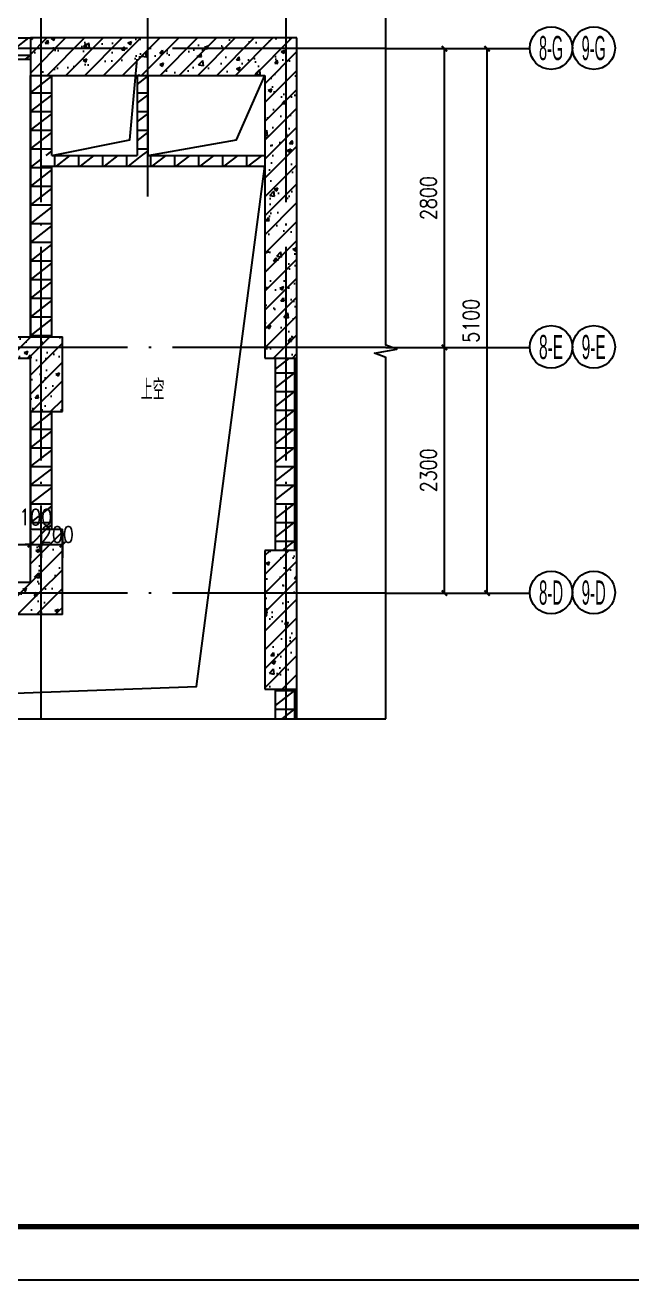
# Model space of a CAD drawing. Extents: x 718358 to 1668613, y -348838 to -159582.
# Drawn here: x 779096 to 784786, y -263294 to -251542 of the extents above; entities that cross this region are included whole.
import ezdxf
from ezdxf.enums import TextEntityAlignment as Align

# ---------------------------------------------------------------- set-up
doc = ezdxf.new("R2010")
doc.units = 0
doc.header["$LTSCALE"] = 1000
doc.linetypes.add('DOTE', pattern=[2.42, 2, -0.2, 0.02, -0.2])
for name, color, linetype in [('建-图框', 4, 'Continuous'), ('建-墙体', 2, 'Continuous'), ('建-尺寸', 73, 'Continuous'), ('建-影线', 8, 'Continuous'), ('建-房间名', 7, 'Continuous'), ('建-柱子', 6, 'Continuous'), ('建-符号', 3, 'Continuous'), ('建-轴标', 3, 'Continuous'), ('建-轴网', 14, 'DOTE')]:
    doc.layers.add(name, color=color, linetype=linetype)
doc.styles.add('_TCH_AXIS', font='gt宽度调整.shx', dxfattribs={"bigfont": 'gt国标汉字.shx'})
doc.styles.add('DIM_FONT', font='SIMPLEX.shx', dxfattribs={"width": 0.8, "bigfont": 'GBCBIG.shx'})
doc.dimstyles.new('DIMN50', dxfattribs={"dimscale": 0.5, "dimtxt": 300, "dimasz": 100, "dimexe": 250, "dimexo": 300, "dimgap": 150, "dimtad": 1, "dimdec": 0, "dimzin": 0, "dimdsep": 46, "dimtxsty": 'DIM_FONT', "dimblk": 'ARCHTICK', "dimcen": 0.09, "dimdle": 1, "dimclrt": 7, "dimazin": 2, "dimtfac": 1, "dimtdec": 0, "dimtix": 1, "dimtmove": 2, "dimatfit": 3, "dimldrblk": 'ARCHTICK', "dimfxl": 1, "dimtolj": 1, "dimtzin": 0, "dimarcsym": 0})
pattern_1 = [(0, (0, 0), (0, 175), []), (37.875, (200, 0), (-84.807639, 109.038328), []), (90, (200, 0), (-225, 1e-14), [])]
pattern_2 = [(45, (0, 0), (-88.388348, 88.388348), []), (50, (0, 0), (358.63009, -31.37607), [37.5, -412.5]), (355, (0, 0), (-69.37567, 376.09607), [30, -330]), (100.4514, (29.9, -2.6), (289.25469, 344.71977), [31.8701, -350.57106]), (46.1842, (0, 100), (533.62052, -82.7595), [56.25, -618.75]), (96.6356, (44.47, 93.1), (467.33135, 487.05894), [47.80514, -525.8565]), (351.1842, (0, 100), (467.33097, 487.0593), [45, -495]), (21, (50, 75), (298.45353, -201.30945), [37.5, -412.5]), (326, (50, 75), (121.65767, 362.57502), [30, -330]), (71.4514, (74.87, 58.22), (420.11131, 161.26525), [31.8701, -350.57106]), (37.5, (0, 0), (6.079928, 166.446927), [0, -326, 0, -335, 0, -331.25]), (7.5, (0, 0), (131.53477, 197.205856), [0, -191, 0, -318.5, 0, -126.25]), (327.5, (-111.5, 0), (266.911218, -11.277436), [0, -125, 0, -390, 0, -517.5]), (317.5, (-161.5, 0), (291.593085, 50.05249), [0, -162.5, 0, -259, 0, -367.5])]

# ---------------------------------------------------------------- blocks, each defined once
blk = doc.blocks.new('_ArchTick')
at = {"color": 0, "linetype": 'ByBlock', "const_width": 0.4}
blk.add_lwpolyline([(-0.5, -0.5), (0.5, 0.5)], dxfattribs=at)
blk = doc.blocks.new('*D3212')
at = {"layer": 'Defpoints', "color": 0, "transparency": 16777216}
for p in [(777046, -256131), (779146, -256131), (779146, -256408)]:
    blk.add_point(p, dxfattribs=at)
at = {"layer": '建-尺寸', "color": 0, "lineweight": -2, "transparency": 16777216}
for p, q in [((777046, -256281), (777046, -256533)), ((779146, -256281), (779146, -256533)), ((777045, -256408), (779146, -256408))]:
    blk.add_line(p, q, dxfattribs=at)
at = {"layer": '建-尺寸', "color": 0, "lineweight": -2, "transparency": 16777216, "xscale": 50, "yscale": 50, "zscale": 50, "rotation": 180}
blk.add_blockref('_ArchTick', (777046, -256408), dxfattribs=at)
at = {"layer": '建-尺寸', "color": 0, "lineweight": -2, "transparency": 16777216, "xscale": 50, "yscale": 50, "zscale": 50}
blk.add_blockref('_ArchTick', (779146, -256408), dxfattribs=at)
at = {"layer": '建-尺寸', "color": 7, "transparency": 16777216, "insert": (778096, -256258), "char_height": 150, "attachment_point": 5, "style": 'DIM_FONT'}
blk.add_mtext('\\A1;2100', dxfattribs=at)
blk = doc.blocks.new('*D3213')
at = {"layer": 'Defpoints', "color": 0, "transparency": 16777216}
for p in [(779146, -256131), (779246, -256131), (779246, -256408)]:
    blk.add_point(p, dxfattribs=at)
at = {"layer": '建-尺寸', "color": 0, "lineweight": -2, "transparency": 16777216}
for p, q in [((779146, -256281), (779146, -256533)), ((779246, -256281), (779246, -256533)), ((779146, -256408), (779096, -256408)), ((779146, -256408), (779246, -256408)), ((779246, -256408), (779296, -256408))]:
    blk.add_line(p, q, dxfattribs=at)
at = {"layer": '建-尺寸', "color": 0, "lineweight": -2, "transparency": 16777216, "xscale": 50, "yscale": 50, "zscale": 50}
blk.add_blockref('_ArchTick', (779146, -256408), dxfattribs=at)
at = {"layer": '建-尺寸', "color": 0, "lineweight": -2, "transparency": 16777216, "xscale": 50, "yscale": 50, "zscale": 50, "rotation": 180}
blk.add_blockref('_ArchTick', (779246, -256408), dxfattribs=at)
at = {"layer": '建-尺寸', "color": 7, "transparency": 16777216, "insert": (779196, -256150), "char_height": 150, "attachment_point": 5, "style": 'DIM_FONT'}
blk.add_mtext('\\A1;100', dxfattribs=at)
blk = doc.blocks.new('*D3214')
at = {"layer": 'Defpoints', "color": 0, "transparency": 16777216}
for p in [(779246, -256131), (779446, -256131), (779446, -256408)]:
    blk.add_point(p, dxfattribs=at)
at = {"layer": '建-尺寸', "color": 0, "lineweight": -2, "transparency": 16777216}
for p, q in [((779246, -256281), (779246, -256533)), ((779446, -256281), (779446, -256533)), ((779245, -256408), (779446, -256408))]:
    blk.add_line(p, q, dxfattribs=at)
at = {"layer": '建-尺寸', "color": 0, "lineweight": -2, "transparency": 16777216, "xscale": 50, "yscale": 50, "zscale": 50, "rotation": 180}
blk.add_blockref('_ArchTick', (779246, -256408), dxfattribs=at)
at = {"layer": '建-尺寸', "color": 0, "lineweight": -2, "transparency": 16777216, "xscale": 50, "yscale": 50, "zscale": 50}
blk.add_blockref('_ArchTick', (779446, -256408), dxfattribs=at)
at = {"layer": '建-尺寸', "color": 7, "transparency": 16777216, "insert": (779399, -256313), "char_height": 150, "attachment_point": 5, "style": 'DIM_FONT'}
blk.add_mtext('\\A1;200', dxfattribs=at)
blk = doc.blocks.new('*D3273')
at = {"layer": 'Defpoints', "color": 0, "transparency": 16777216}
for p in [(783054, -251762), (783428, -251762), (783054, -256862)]:
    blk.add_point(p, dxfattribs=at)
at = {"layer": '建-尺寸', "color": 0, "lineweight": -2, "transparency": 16777216}
for p, q in [((783204, -251762), (783553, -251762)), ((783428, -256863), (783428, -251762)), ((783204, -256862), (783553, -256862))]:
    blk.add_line(p, q, dxfattribs=at)
at = {"layer": '建-尺寸', "color": 0, "lineweight": -2, "transparency": 16777216, "xscale": 50, "yscale": 50, "zscale": 50}
for p, rotation in [((783428, -251762), 90), ((783428, -256862), 270)]:
    blk.add_blockref('_ArchTick', p, dxfattribs=dict(at, rotation=rotation))
at = {"layer": '建-尺寸', "color": 7, "transparency": 16777216, "insert": (783278, -254312), "char_height": 150, "attachment_point": 5, "rotation": 90, "style": 'DIM_FONT'}
blk.add_mtext('\\A1;5100', dxfattribs=at)
blk = doc.blocks.new('*D3274')
at = {"layer": 'Defpoints', "color": 0, "transparency": 16777216}
for p in [(782478, -251762), (783028, -251762), (782478, -254562)]:
    blk.add_point(p, dxfattribs=at)
at = {"layer": '建-尺寸', "color": 0, "lineweight": -2, "transparency": 16777216}
for p, q in [((782628, -251762), (783153, -251762)), ((783028, -254563), (783028, -251762)), ((782628, -254562), (783153, -254562))]:
    blk.add_line(p, q, dxfattribs=at)
at = {"layer": '建-尺寸', "color": 0, "lineweight": -2, "transparency": 16777216, "xscale": 50, "yscale": 50, "zscale": 50}
for p, rotation in [((783028, -251762), 90), ((783028, -254562), 270)]:
    blk.add_blockref('_ArchTick', p, dxfattribs=dict(at, rotation=rotation))
at = {"layer": '建-尺寸', "color": 7, "transparency": 16777216, "insert": (782878, -253162), "char_height": 150, "attachment_point": 5, "rotation": 90, "style": 'DIM_FONT'}
blk.add_mtext('\\A1;2800', dxfattribs=at)
blk = doc.blocks.new('*D3275')
at = {"layer": 'Defpoints', "color": 0, "transparency": 16777216}
for p in [(782478, -254562), (783028, -254562), (782478, -256862)]:
    blk.add_point(p, dxfattribs=at)
at = {"layer": '建-尺寸', "color": 0, "lineweight": -2, "transparency": 16777216}
for p, q in [((782628, -254562), (783153, -254562)), ((783028, -256863), (783028, -254562)), ((782628, -256862), (783153, -256862))]:
    blk.add_line(p, q, dxfattribs=at)
at = {"layer": '建-尺寸', "color": 0, "lineweight": -2, "transparency": 16777216, "xscale": 50, "yscale": 50, "zscale": 50}
for p, rotation in [((783028, -254562), 90), ((783028, -256862), 270)]:
    blk.add_blockref('_ArchTick', p, dxfattribs=dict(at, rotation=rotation))
at = {"layer": '建-尺寸', "color": 7, "transparency": 16777216, "insert": (782878, -255712), "char_height": 150, "attachment_point": 5, "rotation": 90, "style": 'DIM_FONT'}
blk.add_mtext('\\A1;2300', dxfattribs=at)

msp = doc.modelspace()

# ---------------------------------------------------------------- hatches: boundary and pattern name
at = {"layer": '建-影线'}
h = msp.add_hatch(dxfattribs=at)
h.set_pattern_fill('空心砖', color=256, scale=50, style=0)
h.set_pattern_definition(pattern_1)
h.paths.add_polyline_path([(772445.9, -251662.4), (772445.9, -251862.4), (779145.9, -251862.4), (779145.9, -251662.4)])
h = msp.add_hatch(dxfattribs=at)
h.set_pattern_fill('钢筋混凝土', color=256, scale=50, style=0)
h.set_pattern_definition(pattern_2)
h.paths.add_polyline_path([(781345.9, -252012.4), (781345.9, -254662.4), (781645.9, -254662.4), (781645.9, -251662.4), (779145.9, -251662.4), (779145.9, -252012.4)])
h = msp.add_hatch(dxfattribs=at)
h.set_pattern_fill('空心砖', color=256, scale=50, style=0)
h.set_pattern_definition(pattern_1)
h.paths.add_polyline_path([(779345.9, -252012.4), (779145.9, -252012.4), (779145.9, -252762.6), (779345.9, -252762.6)])
h = msp.add_hatch(dxfattribs=at)
h.set_pattern_fill('空心砖', color=256, scale=50, style=0)
h.set_pattern_definition(pattern_1)
h.paths.add_polyline_path([(780245.9, -252012.4), (780145.9, -252012.4), (780145.9, -252762.6), (780212.6, -252796), (780245.9, -252762.6)])
h = msp.add_hatch(dxfattribs=at)
h.set_pattern_fill('空心砖', color=256, scale=50, style=0)
h.set_pattern_definition(pattern_1)
h.paths.add_polyline_path([(779345.9, -254462.6), (779345.9, -252862.6), (779270.9, -252812.6), (779145.9, -252762.6), (779145.9, -254462.6)])
h = msp.add_hatch(dxfattribs=at)
h.set_pattern_fill('空心砖', color=256, scale=50, style=0)
h.set_pattern_definition(pattern_1)
h.paths.add_polyline_path([(779245.9, -252796), (779245.9, -252862.6), (780245.9, -252862.6), (780212.6, -252796), (780145.9, -252762.6), (779345.9, -252762.6)])
h = msp.add_hatch(dxfattribs=at)
h.set_pattern_fill('空心砖', color=256, scale=50, style=0)
h.set_pattern_definition(pattern_1)
h.paths.add_polyline_path([(780212.6, -252796), (780245.9, -252862.6), (781345.9, -252862.6), (781345.9, -252762.6), (780245.9, -252762.6)])
h = msp.add_hatch(dxfattribs=at)
h.set_pattern_fill('钢筋混凝土', color=256, scale=50, style=0)
h.set_pattern_definition(pattern_2)
h.paths.add_polyline_path([(776946, -254596), (777045.9, -254662.6), (779145.9, -254662.6), (779445.9, -254462.6), (776946.2, -254462.6)])
h = msp.add_hatch(dxfattribs=at)
h.set_pattern_fill('钢筋混凝土', color=256, scale=50, style=0)
h.set_pattern_definition(pattern_2)
h.paths.add_polyline_path([(779445.9, -255162.4), (779445.9, -254462.6), (779145.9, -254662.6), (779145.9, -255162.4)])
h = msp.add_hatch(dxfattribs=at)
h.set_pattern_fill('空心砖', color=256, scale=50, style=0)
h.set_pattern_definition(pattern_1)
h.paths.add_polyline_path([(781645.9, -254662.4), (781445.9, -254662.4), (781445.9, -256462.4), (781645.9, -256462.4)])
h = msp.add_hatch(dxfattribs=at)
h.set_pattern_fill('空心砖', color=256, scale=50, style=0)
h.set_pattern_definition(pattern_1)
h.paths.add_polyline_path([(779145.9, -256262.4), (779345.9, -256262.4), (779345.9, -255162.4), (779145.9, -255162.4)])
h = msp.add_hatch(dxfattribs=at)
h.set_pattern_fill('钢筋混凝土', color=256, scale=50, style=0)
h.set_pattern_definition(pattern_2)
h.paths.add_polyline_path([(779145.9, -256762.6), (779445.9, -257062.6), (779445.9, -256262.4), (779145.9, -256262.4)])
h = msp.add_hatch(dxfattribs=at)
h.set_pattern_fill('钢筋混凝土', color=256, scale=50, style=0)
h.set_pattern_definition(pattern_2)
h.paths.add_polyline_path([(781645.9, -256462.4), (781345.9, -256462.4), (781345.9, -257762.4), (781645.9, -257762.4)])
h = msp.add_hatch(dxfattribs=at)
h.set_pattern_fill('钢筋混凝土', color=256, scale=50, style=0)
h.set_pattern_definition(pattern_2)
h.paths.add_polyline_path([(779445.9, -257062.6), (779145.9, -256762.6), (777045.9, -256762.6), (776946, -256862.6), (776946.2, -257062.6)])
h = msp.add_hatch(dxfattribs=at)
h.set_pattern_fill('空心砖', color=256, scale=50, style=0)
h.set_pattern_definition(pattern_1)
h.paths.add_polyline_path([(781645.9, -257762.4), (781445.9, -257762.4), (781445.9, -258039.8), (781645.9, -258039.8)])

# ---------------------------------------------------------------- linework, layer by layer
at = {"layer": '建-图框'}
msp.add_lwpolyline([(749908.1, -263294.4), (802458.1, -263294.4), (802458.1, -233594.4), (749908.1, -233594.4)], close=True, dxfattribs=at)
at = {"layer": '建-图框', "const_width": 50}
msp.add_lwpolyline([(751158.1, -262794.4), (801958.1, -262794.4), (801958.1, -234094.4), (751158.1, -234094.4)], close=True, dxfattribs=at)
at = {"layer": '建-墙体'}
for p, q in [((772445.9, -251662.4), (779145.9, -251662.4)), ((779145.9, -251662.4), (779145.9, -251862.4)), ((772445.9, -251862.4), (779145.9, -251862.4)), ((779145.9, -252762.6), (779145.9, -252012.4)), ((779345.9, -252762.6), (779345.9, -252012.4)), ((780145.9, -252012.4), (780145.9, -252762.6)), ((780245.9, -252012.4), (780245.9, -252762.6)), ((779145.9, -254462.6), (779145.9, -252762.6)), ((779345.9, -252762.6), (780145.9, -252762.6)), ((780245.9, -252762.6), (781345.9, -252762.6)), ((779245.9, -252862.6), (780245.9, -252862.6)), ((779345.9, -254462.6), (779345.9, -252862.6)), ((780245.9, -252862.6), (781345.9, -252862.6)), ((779145.9, -254462.6), (779345.9, -254462.6)), ((781445.9, -256462.4), (781445.9, -254662.4)), ((781645.9, -256462.4), (781645.9, -254662.4)), ((779145.9, -256262.4), (779145.9, -255162.4)), ((779345.9, -256262.4), (779345.9, -255162.4)), ((781445.9, -258039.8), (781445.9, -257762.4)), ((781645.9, -258039.8), (781645.9, -257762.4))]:
    msp.add_line(p, q, dxfattribs=at)
at = {"layer": '建-影线'}
for points in [[(779345.9, -252762.6), (780078.5, -252615.6), (780145.9, -251862.4)], [(780245.9, -252762.6), (781078.5, -252615.6), (781345.9, -252012.4)], [(772445.9, -258039.8), (780703.1, -257736.9), (781345.9, -252862.6)]]:
    msp.add_lwpolyline(points, dxfattribs=at)
at = {"layer": '建-柱子'}
for p, q in [((781645.9, -251662.4), (779145.9, -251662.4)), ((779145.9, -251662.4), (779145.9, -252012.4)), ((781645.9, -254662.4), (781645.9, -251662.4)), ((779145.9, -252012.4), (781345.9, -252012.4)), ((781345.9, -252012.4), (781345.9, -254662.4)), ((776946.2, -254462.6), (779445.9, -254462.6)), ((779445.9, -255162.4), (779445.9, -254462.6)), ((777045.9, -254662.6), (779145.9, -254662.6)), ((779145.9, -255162.4), (779145.9, -254662.6)), ((781345.9, -254662.4), (781645.9, -254662.4)), ((779145.9, -255162.4), (779445.9, -255162.4)), ((779145.9, -256762.6), (779145.9, -256262.4)), ((779145.9, -256262.4), (779445.9, -256262.4)), ((779445.9, -257062.6), (779445.9, -256262.4)), ((781645.9, -256462.4), (781345.9, -256462.4)), ((781345.9, -256462.4), (781345.9, -257762.4)), ((781645.9, -257762.4), (781645.9, -256462.4)), ((779145.9, -256762.6), (777045.9, -256762.6)), ((779445.9, -257062.6), (776946.2, -257062.6)), ((781345.9, -257762.4), (781645.9, -257762.4))]:
    msp.add_line(p, q, dxfattribs=at)
at = {"layer": '建-符号'}
for points in [[(782478.1, -258039.8), (782478.1, -254653.6), (782373.1, -254615.4), (782583.1, -254578.4), (782478.1, -254541.1), (782478.1, -251154.9)], [(769543, -258039.8), (775954.3, -258039.8), (775992.5, -257934.8), (776029.5, -258144.8), (776066.8, -258039.8), (782478.1, -258039.8)]]:
    msp.add_lwpolyline(points, dxfattribs=at)
at = {"layer": '建-轴标'}
for p, q in [((782478.1, -251762.4), (783828.1, -251762.4)), ((782478.1, -254562.4), (783828.1, -254562.4)), ((782478.1, -256862.4), (783828.1, -256862.4))]:
    msp.add_line(p, q, dxfattribs=at)
for centre in [(784028, -251756.6), (784428, -251756.6), (784028, -254556.6), (784428, -254556.6), (784028, -256856.6), (784428, -256856.6)]:
    msp.add_circle(centre, 200, dxfattribs=at)
at = {"layer": '建-轴网'}
for p, q in [((779245.9, -258039.8), (779245.9, -251154.9)), ((780245.9, -253147.8), (780245.9, -251154.9)), ((781545.9, -258039.8), (781545.9, -251154.9)), ((782478.1, -251762.4), (769543, -251762.4)), ((782478.1, -254562.4), (769543, -254562.4)), ((782478.1, -256862.4), (769543, -256862.4))]:
    msp.add_line(p, q, dxfattribs=at)

# ---------------------------------------------------------------- texts
at = {"layer": '建-房间名', "style": 'DIM_FONT', "width": 0.8}
msp.add_text('上空', height=192.91, dxfattribs=at).set_placement((780181.3, -255052.5))
at = {"layer": '建-轴标', "style": '_TCH_AXIS'}
for s, width, p, p2 in [('8-G', 0.344262, (783914.8, -251869.7), (784141.1, -251869.7)), ('9-G', 0.344262, (784314.8, -251869.7), (784541.1, -251869.7)), ('8-E', 0.355932, (783914.8, -254669.7), (784141.1, -254669.7)), ('9-E', 0.355932, (784314.8, -254669.7), (784541.1, -254669.7)), ('8-D', 0.35, (783914.8, -256969.7), (784141.1, -256969.7)), ('9-D', 0.35, (784314.8, -256969.7), (784541.1, -256969.7))]:
    msp.add_text(s, height=226.27, dxfattribs=dict(at, width=width)).set_placement(p, p2, align=Align.FIT)

# ---------------------------------------------------------------- dimensions: what is measured, and where the dimension line sits
at = {"layer": '建-尺寸'}
for p1, p2, distance, picture, middle in [((782478.1, -254562.4), (782478.1, -251762.4), -550, '*D3274', (782878.1, -253162.4)), ((783053.7, -256862.4), (783053.7, -251762.4), -374.3, '*D3273', (783278.1, -254312.4)), ((782478.1, -256862.4), (782478.1, -254562.4), -550, '*D3275', (782878.1, -255712.4)), ((777045.9, -256131.5), (779145.9, -256131.5), -276.3, '*D3212', (778095.9, -256257.8))]:
    dim = msp.add_aligned_dim(p1=p1, p2=p2, distance=distance, dimstyle='DIMN50', dxfattribs=at)
    dim.commit()
    dim.dimension.update_dxf_attribs({"geometry": picture, "text_midpoint": middle})
for base, p1, p2, picture, middle in [((779245.9, -256407.8), (779145.9, -256131.5), (779245.9, -256131.5), '*D3213', (779195.9, -256150.3)), ((779445.9, -256407.8), (779245.9, -256131.5), (779445.9, -256131.5), '*D3214', (779399.5, -256313.3))]:
    dim = msp.add_linear_dim(base=base, p1=p1, p2=p2, angle=0, dimstyle='DIMN50', dxfattribs=at)
    dim.commit()
    dim.dimension.update_dxf_attribs({"geometry": picture, "text_midpoint": middle, "dimtype": 161})

doc.saveas('drawing.dxf')
